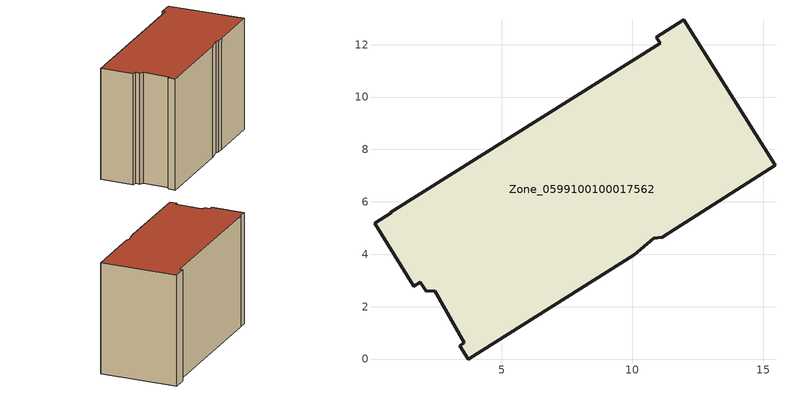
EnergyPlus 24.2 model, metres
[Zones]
Zone_0599100100017562
 floor ground (C_G): 3.59,0.62 2.46,2.62 2.12,2.58 1.9,2.94 1.64,2.78 0.15,5.19 0.79,5.58 0.78,5.6 11.06,12.06 10.91,12.29 11.95,12.94 15.44,7.4 11.62,4.96 11.13,4.65 10.81,4.62 10.07,3.98 3.73,0 3.41,0.52 z0
 wall outside (C_F): 11.95,12.94 10.91,12.29 11.06,12.06 0.78,5.6 0.79,5.58 0.15,5.19 1.64,2.78 1.9,2.94 2.12,2.58 2.46,2.62 3.59,0.62 3.41,0.52 3.73,0 10.07,3.98 10.81,4.62 11.13,4.65 11.62,4.96 15.44,7.4 11.95,12.94 z0:9.49
 roof outside (C_R): 2.46,2.62 3.59,0.62 3.41,0.52 3.73,0 10.07,3.98 10.81,4.62 11.13,4.65 11.62,4.96 15.44,7.4 11.95,12.94 10.91,12.29 11.06,12.06 0.78,5.6 0.79,5.58 0.15,5.19 1.64,2.78 1.9,2.94 2.12,2.58 z9.49
[BUILDING]
Pand.0599100100017562: North Axis=0; Terrain=City; Loads Convergence Tolerance Value=0.04; Temperature Convergence Tolerance Value=0.4; Solar Distribution=FullExterior; Maximum Number of Warmup Days=25; Minimum Number of Warmup Days=1
[Site:Location]
Rotterdam.The.Hague.AP_ZH_NLD Design_Conditions: Latitude=51.96; Longitude=4.45; Time Zone=1; Elevation=-4.5
[SITE:GROUNDTEMPERATURE:BUILDINGSURFACE]
18, 18, 18, 18, 18, 18, 18, 18, 18, 18, 18, 18
[MATERIAL] Thermal Absorptance=0.9; Solar Absorptance=0.7; Visible Absorptance=0.7
Name | Roughness | Thickness | Conductivity | Density | Specific Heat
G.TC.2015-2018 | MediumSmooth | 0.15 | 0.0428571 | 540 | 1210
F.TC.2015-2018 | Rough | 0.3 | 0.0666667 | 1920 | 840
R.TC.2015-2018 | MediumRough | 0.2 | 0.0333333 | 1500 | 1000
[CONSTRUCTION]
C_G: G.TC.2015-2018
C_F: F.TC.2015-2018
C_R: R.TC.2015-2018
[ZONE]
Zone_0599100100017562: Type=1; Multiplier=1; Ceiling Height=Autocalculate; Volume=Autocalculate; Floor Area=autocalculate; Part of Total Floor Area=Yes
[ZONEINFILTRATION:DESIGNFLOWRATE]
Infil_Zone_0599100100017562: Zone or ZoneList or Space or SpaceList=Zone_0599100100017562; Schedule=AlwaysOn; Design Flow Rate Calculation Method=Flow/Area; Flow Rate per Floor Area=0.0015; Constant Term Coefficient=1; Temperature Term Coefficient=0; Velocity Term Coefficient=0; Velocity Squared Term Coefficient=0
[HVACTEMPLATE:ZONE:IDEALLOADSAIRSYSTEM]
Zone_0599100100017562: Maximum Heating Supply Air Temperature=50; Minimum Cooling Supply Air Temperature=13; Maximum Heating Supply Air Humidity Ratio=0.0156; Minimum Cooling Supply Air Humidity Ratio=0.0077; Heating Limit=NoLimit; Cooling Limit=NoLimit; Dehumidification Control Type=ConstantSensibleHeatRatio; Cooling Sensible Heat Ratio=0.7; Dehumidification Setpoint=60; Humidification Control Type=None; Humidification Setpoint=30; Outdoor Air Method=None; Outdoor Air Flow Rate per Person=0.00944; Outdoor Air Flow Rate per Zone Floor Area=0; Outdoor Air Flow Rate per Zone=0; Demand Controlled Ventilation Type=None; Outdoor Air Economizer Type=NoEconomizer; Heat Recovery Type=None; Sensible Heat Recovery Effectiveness=0.7; Latent Heat Recovery Effectiveness=0.65
[ZONECONTROL:THERMOSTAT]
ThermostatControl_Zone_0599100100017562: Zone or ZoneList=Zone_0599100100017562; Control Type Schedule=DualSetpointControlType; Control 1=Thermostat_Zone_0599100100017562; Temperature Difference Between Cutout And Setpoint=0
[THERMOSTATSETPOINT:DUALSETPOINT]
Thermostat_Zone_0599100100017562: Heating Setpoint Temperature Schedule=HeatingSetpoint_Zone_0599100100017562; Cooling Setpoint Temperature Schedule=CoolingSetpoint_Zone_0599100100017562
[SCHEDULE:COMPACT]
HeatingSetpoint_Zone_0599100100017562: Through: 12/31, For: AllDays, Until: 24:00, 21
CoolingSetpoint_Zone_0599100100017562: Through: 12/31, For: AllDays, Until: 24:00, 24
DualSetpointControlType: Through: 12/31, For: AllDays, Until: 24:00, 4
AlwaysOn: Through: 12/31, For: AllDays, Until: 24:00, 1
